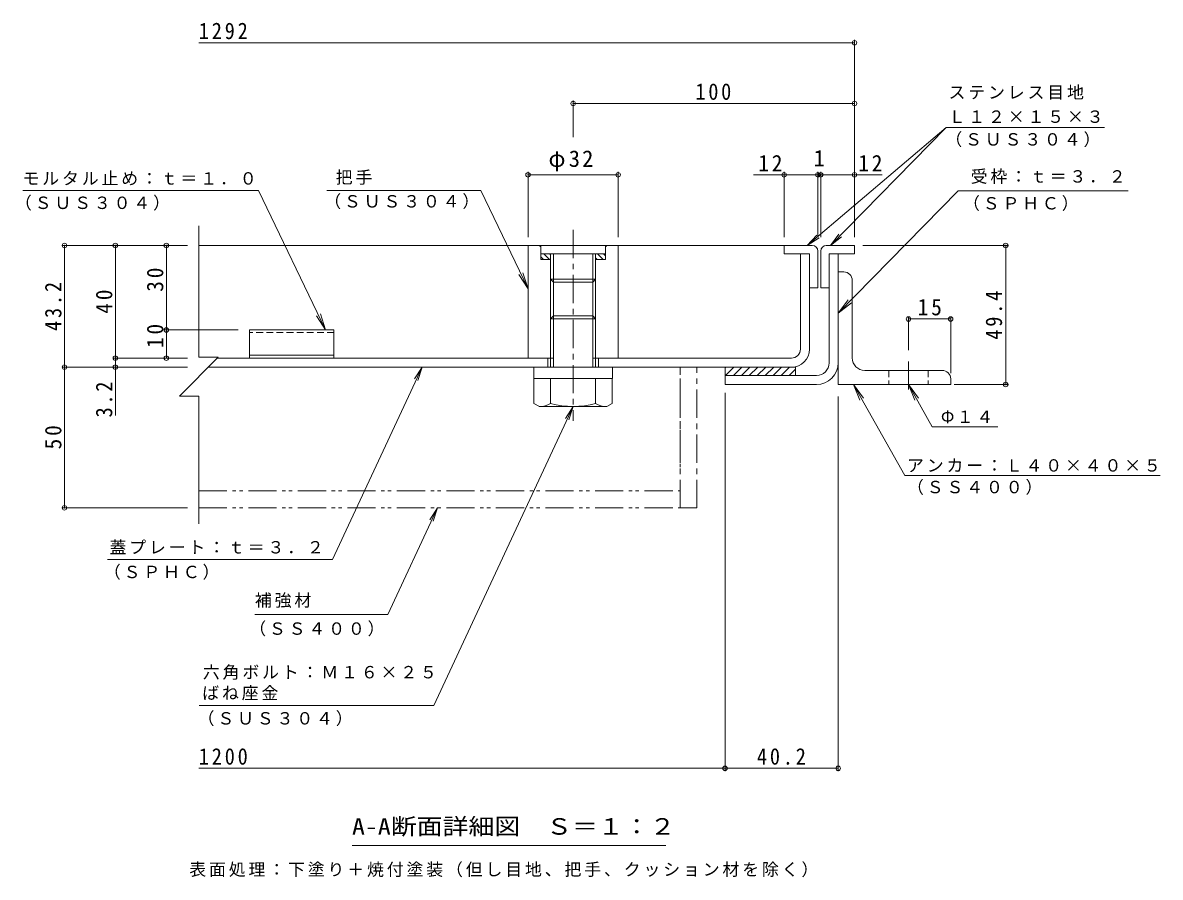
# Model space of a CAD drawing. Units: millimetres on the paper, enlarged 10 times, with parts at other scales. Extents: x -2570 to 2311, y -1962 to 1481.
# Drawn here: x 289 to 2311, y -223 to 1295 of the extents above; entities that cross this region are included whole.
import ezdxf
from ezdxf.enums import TextEntityAlignment as Align

# ---------------------------------------------------------------- set-up
doc = ezdxf.new("R2010")
doc.units = ezdxf.units.MM
doc.header["$LTSCALE"] = 10
doc.header["$PDMODE"] = 32
doc.header["$PDSIZE"] = 8
for name, pattern in [('CHAIN1', [8, 5, -1, 1, -1]), ('DASHED1', [1.8, 1.2, -0.6]), ('DOUBLE_CHAIN1', [8.8, 5, -1, 0.6, -0.6, 0.6, -1])]:
    doc.linetypes.add(name, pattern=pattern)
for name, color, linetype, lineweight in [('D-1', 2, 'Continuous', 9), ('D-2', 3, 'Continuous', 9), ('D-3', 4, 'Continuous', 9), ('D-4', 7, 'Continuous', 9), ('D-5', 7, 'Continuous', 9), ('D-6', 6, 'Continuous', 9), ('D-7', 4, 'CHAIN1', 9), ('D-8', 5, 'CHAIN1', 5), ('D-9', 134, 'Continuous', 5), ('D-C', 2, 'Continuous', 9), ('D-E', 3, 'Continuous', 9), ('D-F', 7, 'Continuous', 9)]:
    doc.layers.add(name, color=color, linetype=linetype, lineweight=lineweight)
doc.styles.add('ＭＳ ゴシック', font='')
doc.styles.get('ＭＳ ゴシック').set_extended_font_data('MS Gothic')

msp = doc.modelspace()

# ---------------------------------------------------------------- linework, layer by layer
at = {"layer": 'D-1'}
for p, q in [((1722.36, 690.88), (1722.36, 884.38)), ((1738.36, 690.88), (1738.36, 884.38)), ((1537.36, 668.38), (1699.86, 668.38))]:
    msp.add_line(p, q, dxfattribs=at)
msp.add_lwpolyline([(1537.36, 668.38), (1537.36, 652.38), (1699.86, 652.38)], dxfattribs=at)
for radius in [22.5, 38.5]:
    msp.add_arc((1699.86, 690.88), radius, 270, 0, dxfattribs=at)
at = {"layer": 'D-2'}
for p, q in [((1687.36, 884.38), (1671.36, 884.38)), ((1671.36, 715.38), (1671.36, 884.38)), ((1687.36, 884.38), (1687.36, 715.38)), ((1227.36, 699.38), (635.36, 699.38)), ((1222.36, 699.38), (1222.36, 683.38)), ((1655.36, 699.38), (1307.36, 699.38)), ((1312.36, 699.38), (1312.36, 683.38)), ((619.36, 683.38), (1655.36, 683.38))]:
    msp.add_line(p, q, dxfattribs=at)
for radius in [16, 32]:
    msp.add_arc((1655.36, 715.38), radius, 270, 0, dxfattribs=at)
at = {"layer": 'D-3'}
for p, q in [((1642.36, 899.38), (602.36, 899.38)), ((1702.36, 889.38), (1702.36, 824.37)), ((1707.36, 889.38), (1707.36, 824.37)), ((1717.36, 899.38), (1767.36, 899.38)), ((1642.36, 884.38), (1687.36, 884.38)), ((1687.36, 884.38), (1687.36, 824.37)), ((1722.36, 824.37), (1722.36, 884.38)), ((1687.36, 824.37), (1702.36, 824.37)), ((1722.36, 824.37), (1707.36, 824.37)), ((692.36, 749.38), (692.36, 699.38)), ((842.36, 749.38), (692.36, 749.38)), ((842.36, 704.38), (692.36, 704.38))]:
    msp.add_line(p, q, dxfattribs=at)
at = {"layer": 'D-3', "linetype": 'DASHED1'}
msp.add_line((842.36, 745.04), (692.36, 745.04), dxfattribs=at)
at = {"layer": 'D-3'}
for points in [[(1692.36, 899.38), (1642.36, 899.38), (1642.36, 884.38)], [(1767.36, 899.38), (1767.36, 884.38), (1722.36, 884.38)], [(842.36, 749.38), (842.36, 699.38), (692.36, 699.38)]]:
    msp.add_lwpolyline(points, dxfattribs=at)
for centre, start, end in [((1692.36, 889.38), 0, 90), ((1717.36, 889.38), 90, 180)]:
    msp.add_arc(centre, 10, start, end, dxfattribs=at)
at = {"layer": 'D-4'}
msp.add_line((1432.03, -166.48), (874.53, -166.48), dxfattribs=at)
at = {"layer": 'D-5'}
for p, q in [((1930.22, 1108.79), (1683.57, 899.38)), ((2211.68, 1108.79), (1930.22, 1108.79)), ((1103.31, 997.17), (830.06, 997.17)), ((1103.31, 997.17), (1187.36, 822.53)), ((2253.45, 996.28), (1951.88, 996.28)), ((1683.57, 899.38), (1700.35, 917.9)), ((1683.57, 899.38), (1704.58, 912.93)), ((1724.49, 899.38), (1744.18, 914.77)), ((1187.36, 822.53), (1177.99, 851.03)), ((1187.36, 822.53), (1170.93, 847.63)), ((1738.36, 778.94), (1756.41, 802.9)), ((827.62, 749.38), (811.2, 774.48)), ((827.62, 749.38), (818.25, 777.87)), ((839.73, 341.83), (998.99, 683.38)), ((998.99, 683.38), (985.56, 662.29)), ((998.99, 683.38), (991.47, 659.53)), ((1765.64, 652.38), (1783.68, 628.4)), ((1765.64, 652.38), (1776.86, 624.55)), ((1856.95, 490.69), (1765.64, 652.38)), ((1863.36, 652.38), (1874.58, 624.55)), ((1863.36, 652.38), (1881.4, 628.4)), ((1905.69, 577.43), (1863.36, 652.38)), ((1019.89, 82.67), (1267.36, 613.37)), ((1267.36, 613.37), (1253.93, 592.29)), ((1267.36, 613.37), (1259.84, 589.53)), ((1905.69, 577.43), (2021.83, 577.43)), ((1856.95, 490.69), (2310.73, 490.69)), ((1026.26, 433.38), (1018.74, 409.53)), ((839.73, 341.83), (440.06, 341.83)), ((938.03, 244.17), (702.01, 244.17)), ((1019.89, 82.67), (602.9, 82.67))]:
    msp.add_line(p, q, dxfattribs=at)
for points in [[(1930.22, 1108.79), (1724.49, 899.38), (1739.53, 919.34)], [(289.44, 997.17), (708.37, 997.17), (827.62, 749.38)], [(1951.88, 996.28), (1738.36, 778.94), (1762, 797.42)], [(938.03, 244.17), (1026.26, 433.38), (1012.82, 412.29)]]:
    msp.add_lwpolyline(points, dxfattribs=at)
at = {"layer": 'D-6'}
for p, q in [((1537.36, 681.77), (1538.97, 683.38)), ((1537.36, 683.38), (1662.36, 683.38)), ((1537.36, 683.38), (1537.36, 668.38)), ((1538.11, 668.38), (1553.11, 683.38)), ((1552.25, 668.38), (1567.25, 683.38)), ((1566.39, 668.38), (1581.39, 683.38)), ((1580.54, 668.38), (1595.54, 683.38)), ((1594.68, 668.38), (1609.68, 683.38)), ((1608.82, 668.38), (1623.82, 683.38)), ((1622.96, 668.38), (1637.96, 683.38)), ((1637.11, 668.38), (1652.11, 683.38)), ((1651.25, 668.38), (1662.36, 679.49)), ((1662.36, 683.38), (1662.36, 668.38))]:
    msp.add_line(p, q, dxfattribs=at)
at = {"layer": 'D-7'}
msp.add_line((1863.36, 693.42), (1863.36, 634.95), dxfattribs=at)
at = {"layer": 'D-8'}
msp.add_line((1487.36, 433.38), (1487.36, 683.38), dxfattribs=at)
msp.add_lwpolyline([(1487.36, 433.38), (1457.36, 433.38), (1457.36, 683.38), (1487.36, 683.38)], dxfattribs=at)
at = {"layer": 'D-9', "linetype": 'DOUBLE_CHAIN1'}
for p, q in [((1457.36, 433.38), (1457.36, 683.38)), ((602.36, 463.38), (1457.36, 463.38)), ((602.36, 433.38), (1457.36, 433.38))]:
    msp.add_line(p, q, dxfattribs=at)
at = {"layer": 'D-9'}
for p, q in [((1197.86, 663.38), (1197.86, 619)), ((1227.36, 618.86), (1227.36, 663.38)), ((1307.36, 618.86), (1307.36, 663.38)), ((1336.86, 663.38), (1336.86, 618.86)), ((1207.4, 613.49), (1197.86, 619)), ((1327.36, 613.37), (1207.61, 613.37)), ((1327.36, 613.37), (1336.86, 618.86))]:
    msp.add_line(p, q, dxfattribs=at)
for centre, radius, start, end in [((1208.65, 647.88), 34.53, 267.86055, 302.81094), ((1267.36, 761.97), 148.6, 254.38446, 285.61554), ((1326.07, 647.88), 34.53, 237.18906, 272.13945)]:
    msp.add_arc(centre, radius, start, end, dxfattribs=at)
at = {"layer": 'D-C', "linetype": 'CHAIN1'}
msp.add_line((1267.36, 927.05), (1267.36, 587.74), dxfattribs=at)
at = {"layer": 'D-C'}
for p, q in [((1187.36, 899.38), (1207.36, 899.38)), ((1187.36, 699.38), (1187.36, 899.38)), ((1209.86, 896.88), (1207.36, 899.38)), ((1324.86, 899.38), (1209.86, 899.38)), ((1209.86, 874.38), (1209.86, 899.38)), ((1327.36, 899.38), (1324.86, 896.88)), ((1324.86, 874.38), (1324.86, 899.38)), ((1347.36, 899.38), (1327.36, 899.38)), ((1347.36, 699.38), (1347.36, 899.38)), ((1324.86, 884.38), (1209.86, 884.38)), ((1214.76, 874.38), (1209.86, 879.27)), ((1227.36, 874.38), (1209.86, 874.38)), ((1225.37, 874.38), (1215.36, 884.38)), ((1227.36, 882.99), (1225.97, 884.38)), ((1227.36, 683.38), (1227.36, 884.38)), ((1232.36, 683.38), (1232.36, 884.38)), ((1302.36, 683.38), (1302.36, 884.38)), ((1307.36, 858.15), (1307.36, 884.38)), ((1310.22, 874.38), (1307.36, 877.23)), ((1324.86, 874.38), (1307.36, 874.38)), ((1320.82, 874.38), (1310.83, 884.38)), ((1324.86, 880.95), (1321.43, 884.38)), ((1307.36, 683.38), (1307.36, 858.15)), ((1307.36, 839.38), (1227.36, 839.38)), ((1307.36, 839.65), (1302.36, 834.38)), ((1232.36, 774.38), (1227.36, 769.37)), ((1307.36, 769.37), (1227.36, 769.37)), ((1302.36, 774.38), (1232.36, 774.38)), ((1307.36, 769.37), (1302.36, 774.38)), ((1187.36, 699.38), (1232.36, 699.38)), ((1347.36, 699.38), (1302.36, 699.38))]:
    msp.add_line(p, q, dxfattribs=at)
at = {"layer": 'D-C', "color": 134, "lineweight": 5}
for p, q in [((1197.36, 683.38), (1337.36, 683.38)), ((1337.36, 683.38), (1337.36, 663.38))]:
    msp.add_line(p, q, dxfattribs=at)
at = {"layer": 'D-C'}
msp.add_lwpolyline([(1302.36, 834.38), (1232.36, 834.38), (1227.36, 839.38)], dxfattribs=at)
at = {"layer": 'D-C', "color": 134, "lineweight": 5}
msp.add_lwpolyline([(1197.36, 683.38), (1197.36, 663.38), (1337.36, 663.38)], dxfattribs=at)
at = {"layer": 'D-E'}
for p, q in [((1748.36, 852.38), (1738.36, 852.38)), ((1738.36, 652.38), (1738.36, 852.38)), ((1763.36, 699.88), (1763.36, 837.37)), ((1785.86, 677.38), (1923.36, 677.38)), ((1938.36, 652.38), (1738.36, 652.38)), ((1938.36, 662.38), (1938.36, 652.38))]:
    msp.add_line(p, q, dxfattribs=at)
at = {"layer": 'D-E', "linetype": 'DASHED1'}
for p, q in [((1828.36, 677.38), (1828.36, 652.38)), ((1898.36, 677.38), (1898.36, 652.38))]:
    msp.add_line(p, q, dxfattribs=at)
at = {"layer": 'D-E'}
for centre, radius, start, end in [((1748.36, 837.37), 15, 0, 90), ((1785.86, 699.88), 22.5, 180, 270), ((1923.36, 662.38), 15, 0, 90)]:
    msp.add_arc(centre, radius, start, end, dxfattribs=at)
at = {"layer": 'D-F'}
for p, q in [((1767.36, 1259.4), (602.36, 1259.4)), ((1767.36, 914.38), (1767.36, 1264.4)), ((1267.36, 1091.66), (1267.36, 1156.58)), ((1767.36, 1151.58), (1267.36, 1151.58)), ((1767.36, 1151.4), (1767.36, 1146.58)), ((1187.36, 914.38), (1187.36, 1029.95)), ((1347.36, 1024.95), (1187.36, 1024.95)), ((1347.36, 914.38), (1347.36, 1029.95)), ((1702.36, 1024.95), (1587.75, 1024.95)), ((1642.36, 914.38), (1642.36, 1029.95)), ((1702.36, 914.38), (1702.36, 1029.95)), ((1707.36, 1024.95), (1702.36, 1024.95)), ((1707.36, 914.38), (1707.36, 1029.95)), ((1816.6, 1024.95), (1707.36, 1024.95)), ((602.36, 934.38), (602.36, 700.78)), ((360.54, 899.38), (582.36, 899.38)), ((363.54, 683.38), (363.54, 899.38)), ((453.97, 699.38), (453.97, 899.38)), ((1782.36, 899.38), (2041.05, 899.38)), ((2036.05, 652.37), (2036.05, 899.38)), ((1863.36, 771.86), (1863.36, 713.42)), ((1863.36, 768.86), (1938.36, 768.86)), ((1938.36, 771.86), (1938.36, 672.38)), ((541.59, 749.38), (672.36, 749.38)), ((450.97, 699.38), (582.36, 699.38)), ((453.97, 683.38), (453.97, 699.38)), ((360.54, 683.38), (582.36, 683.38)), ((363.54, 683.38), (363.54, 433.38)), ((453.97, 683.38), (453.97, 597.5)), ((2041.05, 652.37), (1944.38, 652.37)), ((602.36, 631.97), (567.95, 631.97)), ((602.36, 631.97), (602.36, 405.17)), ((1537.36, 637.38), (1537.36, -34.1)), ((1738.36, 630.99), (1738.36, -34.1)), ((360.54, 433.38), (582.36, 433.38)), ((1537.36, -29.1), (602.36, -29.1)), ((1738.36, -29.1), (1537.36, -29.1))]:
    msp.add_line(p, q, dxfattribs=at)
for points in [[(544.59, 699.38), (544.59, 749.38), (544.59, 899.38)], [(602.36, 700.78), (636.77, 700.78), (567.95, 631.97)]]:
    msp.add_lwpolyline(points, dxfattribs=at)
for p in [(1767.36, 1259.4), (1267.36, 1151.58), (1767.36, 1151.58), (1187.36, 1024.95), (1347.36, 1024.95), (1642.36, 1024.95), (1702.36, 1024.95), (1707.36, 1024.95), (1767.36, 1024.95), (363.54, 899.38), (453.97, 899.38), (544.59, 899.38), (2036.05, 899.38), (1863.36, 768.86), (1938.36, 768.86), (544.59, 749.38), (363.54, 683.38), (453.97, 699.38), (453.97, 683.38), (544.59, 699.38), (2036.05, 652.37), (363.54, 433.38), (1537.36, -29.1), (1738.36, -29.1)]:
    msp.add_point(p, dxfattribs=at)

# ---------------------------------------------------------------- texts
at = {"layer": 'D-4', "color": 2, "style": 'ＭＳ ゴシック', "width": 1.15}
msp.add_text('A-A断面詳細図\u3000Ｓ＝１：２', height=29.33, dxfattribs=at).set_placement((874.53, -155.85), align=Align.BOTTOM_LEFT)
at = {"layer": 'D-4', "insert": (585.32, -222.61), "char_height": 21.99, "attachment_point": 7, "style": 'ＭＳ ゴシック'}
msp.add_mtext('\\T1.17;表面処理：下塗り＋焼付塗装（但し目地、把手、クッション材を除く）', dxfattribs=at)
at = {"layer": 'D-5', "char_height": 21.99, "attachment_point": 7, "style": 'ＭＳ ゴシック'}
for s, insert in [('\\T1.17;ステンレス目地', (1934.56, 1158.11)), ('\\T1.17;Ｌ１２×１５×３', (1934.56, 1116.78)), ('\\T1.17;（ＳＵＳ３０４）', (1928.81, 1073.94)), ('\\T1.17;モルタル止め：ｔ＝１．０', (289.04, 1006.18)), ('\\T1.17;把手', (845.56, 1007.01)), ('\\T1.17;受枠：ｔ＝３．２', (1973.83, 1008.6)), ('\\T1.17;（ＳＵＳ３０４）', (825.12, 963.93)), ('\\T1.17;（ＳＵＳ３０４）', (275.48, 961.27)), ('\\T1.17;（ＳＰＨＣ）', (1960.21, 960.43)), ('\\T1.17;Φ１４', (1920.89, 583.39)), ('\\T1.17;アンカー：Ｌ４０×４０×５', (1860.73, 496.66)), ('\\T1.17;（ＳＳ４００）', (1860.73, 456.42)), ('\\T1.17;蓋プレート：ｔ＝３．２', (443.58, 351.07)), ('\\T1.17;（ＳＰＨＣ）', (433.53, 305.71)), ('\\T1.17;補強材', (702.01, 255.65)), ('\\T1.17;（ＳＳ４００）', (691.81, 205.12)), ('\\T1.17;六角ボルト：Ｍ１６×２５', (609.43, 128.03)), ('\\T1.17;ばね座金', (608.39, 91.3)), ('\\T1.17;（ＳＵＳ３０４）', (600.12, 45.75))]:
    msp.add_mtext(s, dxfattribs=dict(at, insert=insert))
at = {"layer": 'D-F', "color": 2, "style": 'ＭＳ ゴシック'}
msp.add_text('1', height=29.33, dxfattribs=at).set_placement((1694.86, 1030.95), align=Align.BOTTOM_LEFT)
at = {"layer": 'D-F', "color": 2, "char_height": 29.33, "attachment_point": 7, "style": 'ＭＳ ゴシック'}
for s, insert in [('\\T1.28;\\W0.9;1292', (602.36, 1265.4)), ('\\T1.27;\\W0.9;100', (1484.86, 1157.58)), ('\\T1.19;φ32', (1223.61, 1030.95)), ('\\T1.27;\\W0.95;12', (1596.39, 1030.95)), ('\\T1.27;\\W0.95;12', (1774, 1030.95)), ('\\T1.27;\\W0.95;15', (1879.61, 774.86)), ('\\T1.28;\\W0.9;1200', (602.36, -23.1)), ('\\T1.28;\\W0.9;40.2', (1594.11, -23.1))]:
    msp.add_mtext(s, dxfattribs=dict(at, insert=insert))
at = {"layer": 'D-F', "color": 2, "char_height": 29.33, "attachment_point": 7, "rotation": 90, "style": 'ＭＳ ゴシック'}
for s, insert in [('\\T1.27;\\W0.95;30', (539.59, 817.13)), ('\\T1.28;\\W0.9;43.2', (358.54, 747.63)), ('\\T1.27;\\W0.95;40', (448.97, 778.13)), ('\\T1.28;\\W0.9;49.4', (2030.05, 732.12)), ('\\T1.27;\\W0.95;10', (539.59, 717.13)), ('\\T1.27;\\W0.9;3.2', (448.97, 594.03)), ('\\T1.27;\\W0.95;50', (358.54, 537.13))]:
    msp.add_mtext(s, dxfattribs=dict(at, insert=insert))

doc.saveas('drawing.dxf')
